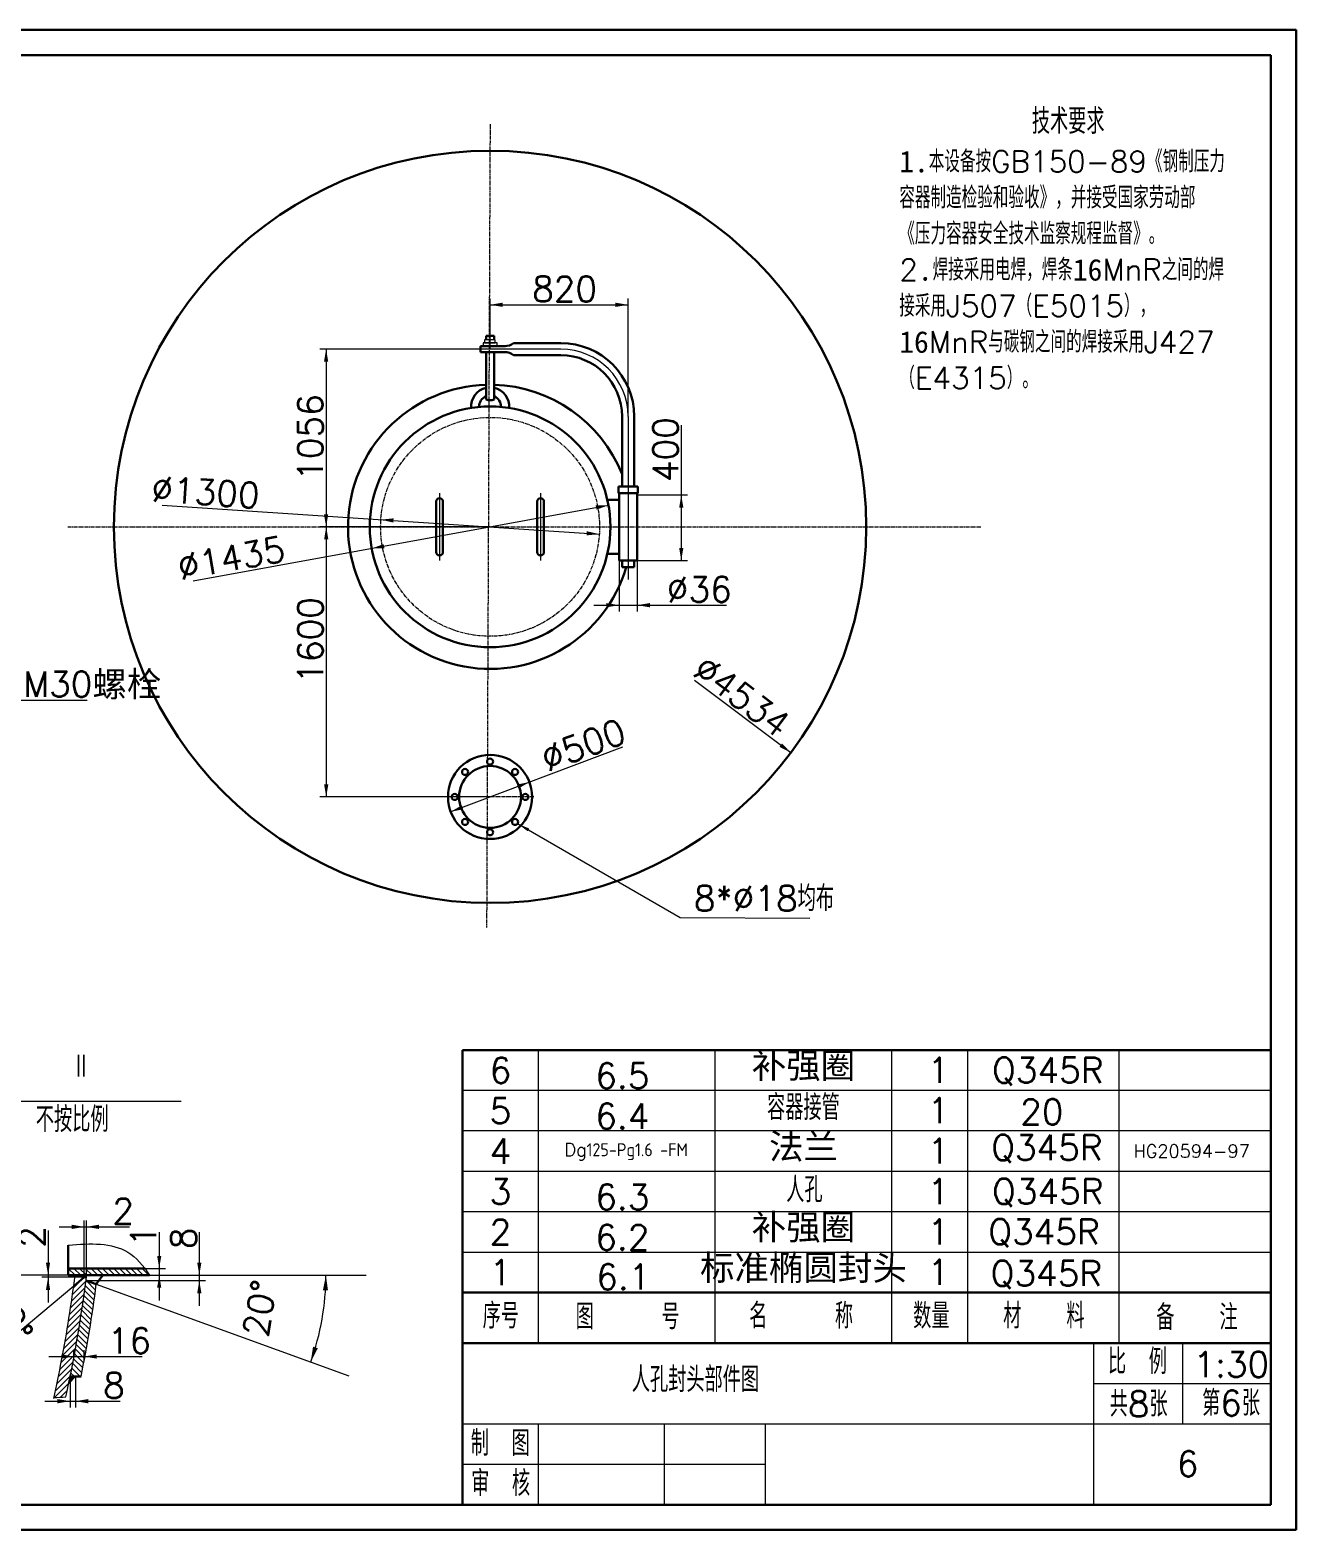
# Model space of a CAD drawing. Header units: millimetres. Extents: x 6 to 426, y 0 to 297.
# Drawn here: x 175.2 to 425.8, y 0 to 297 of the extents above; entities that cross this region are included whole.
import ezdxf

# ---------------------------------------------------------------- set-up
doc = ezdxf.new("R2010")
doc.units = ezdxf.units.MM
doc.linetypes.add('CENTER2', pattern=[1.125, 0.75, -0.125, 0.125, -0.125])
for name, color, linetype, lineweight in [('尺寸线', 3, 'Continuous', 15), ('文字层', 7, 'Continuous', 15), ('粗实线', 7, 'Continuous', 30), ('细实线', 7, 'Continuous', 15), ('细点划线', 1, 'CENTER2', 18)]:
    doc.layers.add(name, color=color, linetype=linetype, lineweight=lineweight)
doc.styles.get("Standard").update_dxf_attribs({"font": 'txt.shx', "bigfont": 'gbcbig.shx'})
doc.dimstyles.new('ISO-25$0', dxfattribs={"dimtxt": 5, "dimasz": 2.5, "dimexe": 1.25, "dimexo": 0, "dimtad": 1, "dimdec": 0, "dimdsep": 46, "dimtxsty": 'Standard', "dimcen": 2.5, "dimdle": 5, "dimadec": 0, "dimazin": 0, "dimtfac": 1, "dimtdec": 0, "dimtmove": 0, "dimatfit": 2, "dimfxl": 0, "dimtolj": 1, "dimarcsym": 0})
doc.dimstyles.new('ISO-25$2', dxfattribs={"dimtxt": 5, "dimasz": 3, "dimexe": 8, "dimexo": 0, "dimgap": 10, "dimtad": 1, "dimdec": 0, "dimtxsty": 'Standard', "dimcen": 2.5, "dimdle": 6, "dimclrd": 256, "dimclre": 256, "dimclrt": 256, "dimadec": 0, "dimazin": 0, "dimtfac": 1, "dimtdec": 0, "dimtmove": 0, "dimatfit": 3, "dimfxl": 0, "dimtolj": 1, "dimarcsym": 0})
doc.dimstyles.new('ISO-25$3', dxfattribs={"dimtxt": 5, "dimasz": 2.5, "dimexe": 1.25, "dimexo": 0, "dimtad": 1, "dimdec": 0, "dimdsep": 46, "dimtxsty": 'Standard', "dimcen": 2.5, "dimdle": 5, "dimadec": 0, "dimazin": 0, "dimtfac": 1, "dimtdec": 0, "dimtmove": 0, "dimatfit": 2, "dimfxl": 0, "dimtolj": 1, "dimarcsym": 0})

# ---------------------------------------------------------------- blocks, each defined once
blk = doc.blocks.new('*X2')
at = {"layer": '尺寸线', "linetype": 'Continuous'}
blk.add_hatch(color=0, dxfattribs=at).paths.add_polyline_path([(325.84, 153.94), (323.59, 155.11), (324.09, 155.78)], flags=0)
at = {"layer": '尺寸线', "color": 0, "linetype": 'Continuous'}
blk.add_line((325.84, 153.94), (306.79, 168.24), dxfattribs=at)
at = {"layer": '尺寸线', "color": 0, "insert": (316.16, 165.11), "char_height": 5, "width": 35, "attachment_point": 5, "rotation": 323.0998}
blk.add_mtext('%%C4534', dxfattribs=at)
blk = doc.blocks.new('*X3')
at = {"layer": '尺寸线', "linetype": 'Continuous'}
for points in [[(304.14, 204.99), (304.56, 202.49), (303.73, 202.49)], [(304.14, 191.99), (304.56, 194.49), (303.73, 194.49)]]:
    blk.add_hatch(color=0, dxfattribs=at).paths.add_polyline_path(points, flags=0)
at = {"layer": '尺寸线', "color": 0, "linetype": 'Continuous'}
for p, q in [((304.14, 218.77), (304.14, 191.99)), ((295.42, 204.99), (305.39, 204.99)), ((295.42, 191.99), (305.39, 191.99))]:
    blk.add_line(p, q, dxfattribs=at)
at = {"layer": '尺寸线', "color": 0, "insert": (301.02, 213.95), "char_height": 5, "width": 19.2857, "attachment_point": 5, "rotation": 90}
blk.add_mtext('400', dxfattribs=at)
blk = doc.blocks.new('*X4')
at = {"layer": '尺寸线', "linetype": 'Continuous'}
for points in [[(244.67, 200.09), (247.19, 200.34), (247.13, 199.51)], [(287.91, 197.22), (285.44, 197.8), (285.38, 196.97)]]:
    blk.add_hatch(color=0, dxfattribs=at).paths.add_polyline_path(points, flags=0)
at = {"layer": '尺寸线', "color": 0, "linetype": 'Continuous'}
blk.add_line((201.38, 202.96), (287.91, 197.22), dxfattribs=at)
at = {"layer": '尺寸线', "color": 0, "insert": (209.96, 205.53), "char_height": 5, "width": 33.5714, "attachment_point": 5, "rotation": 356.2017}
blk.add_mtext('%%C1300', dxfattribs=at)
blk = doc.blocks.new('*X5')
at = {"layer": '尺寸线', "linetype": 'Continuous'}
for points in [[(289.73, 202.93), (287.2, 202.89), (287.35, 202.07)], [(242.84, 194.38), (245.22, 195.24), (245.37, 194.42)]]:
    blk.add_hatch(color=0, dxfattribs=at).paths.add_polyline_path(points, flags=0)
at = {"layer": '尺寸线', "color": 0, "linetype": 'Continuous'}
blk.add_line((207.52, 187.94), (289.73, 202.93), dxfattribs=at)
at = {"layer": '尺寸线', "color": 0, "insert": (215.04, 192.49), "char_height": 5, "width": 32.8571, "attachment_point": 5, "rotation": 10.3324}
blk.add_mtext('%%C1435', dxfattribs=at)
blk = doc.blocks.new('*X6')
at = {"layer": '尺寸线', "linetype": 'Continuous'}
for points in [[(233.85, 198.66), (234.27, 196.16), (233.43, 196.16)], [(233.85, 145.19), (234.27, 147.69), (233.43, 147.69)]]:
    blk.add_hatch(color=0, dxfattribs=at).paths.add_polyline_path(points, flags=0)
at = {"layer": '尺寸线', "color": 0, "linetype": 'Continuous'}
for p, q in [((266.29, 198.66), (232.6, 198.66)), ((233.85, 198.66), (233.85, 145.19)), ((266.29, 145.19), (232.6, 145.19))]:
    blk.add_line(p, q, dxfattribs=at)
at = {"layer": '尺寸线', "color": 0, "insert": (230.72, 176.18), "char_height": 5, "width": 24.2857, "attachment_point": 5, "rotation": 90}
blk.add_mtext('1600', dxfattribs=at)
blk = doc.blocks.new('*X11')
at = {"layer": '细实线'}
for p, q in [((5242.82, 176.19), (5255.22, 164.28)), ((5255.22, 164.28), (5280.7, 164.28))]:
    blk.add_line(p, q, dxfattribs=at)
blk = doc.blocks.new('*X12')
at = {"layer": '尺寸线', "linetype": 'Continuous'}
for points in [[(233.83, 233.86), (234.25, 231.36), (233.41, 231.36)], [(233.83, 198.66), (234.25, 201.16), (233.41, 201.16)]]:
    blk.add_hatch(color=0, dxfattribs=at).paths.add_polyline_path(points, flags=0)
at = {"layer": '尺寸线', "color": 0, "linetype": 'Continuous'}
for p, q in [((266.29, 233.86), (232.58, 233.86)), ((233.83, 233.86), (233.83, 198.66)), ((256.29, 198.66), (232.58, 198.66))]:
    blk.add_line(p, q, dxfattribs=at)
at = {"layer": '尺寸线', "color": 0, "insert": (230.71, 216.34), "char_height": 5, "width": 23.5714, "attachment_point": 5, "rotation": 90}
blk.add_mtext('1056', dxfattribs=at)
blk = doc.blocks.new('*X13')
at = {"layer": '尺寸线', "linetype": 'Continuous'}
for points in [[(183.14, 25.54), (180.64, 25.96), (180.64, 25.12)], [(184.23, 25.54), (186.73, 25.96), (186.73, 25.12)]]:
    blk.add_hatch(color=0, dxfattribs=at).paths.add_polyline_path(points, flags=0)
at = {"layer": '尺寸线', "color": 0, "linetype": 'Continuous'}
for p, q in [((183.14, 30.42), (183.14, 24.29)), ((184.23, 30.42), (184.23, 24.29)), ((178.14, 25.54), (193.06, 25.54))]:
    blk.add_line(p, q, dxfattribs=at)
at = {"layer": '尺寸线', "color": 0, "insert": (191.81, 28.67), "char_height": 5, "width": 10, "attachment_point": 5}
blk.add_mtext('8', dxfattribs=at)
blk = doc.blocks.new('*X14')
at = {"layer": '尺寸线', "linetype": 'Continuous'}
for points in [[(156.91, 50.44), (157.57, 47.47), (156.57, 47.4)], [(163.82, 31.52), (162.41, 34.21), (161.6, 33.63)]]:
    blk.add_hatch(color=256, dxfattribs=at).paths.add_polyline_path(points, flags=0)
for p, q in [((184.13, 50.49), (148.91, 50.43)), ((183.85, 48.32), (157.69, 26.38))]:
    blk.add_line(p, q, dxfattribs=at)
for start, end in [(180.0988, 200.0494), (200.0494, 220)]:
    blk.add_arc((186.44, 50.49), 29.52, start, end, dxfattribs=at)
at = {"layer": '尺寸线', "insert": (171.28, 42.74), "char_height": 5, "width": 16.4286, "attachment_point": 5, "rotation": 297.098}
blk.add_mtext('50%%D', dxfattribs=at)
blk = doc.blocks.new('*X15')
at = {"layer": '尺寸线', "linetype": 'Continuous'}
for points in [[(178.78, 50.49), (179.19, 52.99), (178.36, 52.99)], [(178.78, 50.09), (179.19, 47.59), (178.36, 47.59)]]:
    blk.add_hatch(color=0, dxfattribs=at).paths.add_polyline_path(points, flags=0)
at = {"layer": '尺寸线', "color": 0, "linetype": 'Continuous'}
for p, q in [((178.78, 59.32), (178.78, 45.09)), ((184.13, 50.49), (177.53, 50.49)), ((185.96, 50.09), (177.53, 50.09))]:
    blk.add_line(p, q, dxfattribs=at)
at = {"layer": '尺寸线', "color": 0, "insert": (175.65, 58.07), "char_height": 5, "width": 10, "attachment_point": 5, "rotation": 90}
blk.add_mtext('2', dxfattribs=at)
blk = doc.blocks.new('*X16')
at = {"layer": '尺寸线', "linetype": 'Continuous'}
for points in [[(185.96, 60.06), (183.46, 60.48), (183.46, 59.64)], [(186.36, 60.06), (188.86, 60.48), (188.86, 59.64)]]:
    blk.add_hatch(color=0, dxfattribs=at).paths.add_polyline_path(points, flags=0)
at = {"layer": '尺寸线', "color": 0, "linetype": 'Continuous'}
for p, q in [((180.96, 60.06), (194.9, 60.06)), ((185.96, 50.09), (185.96, 61.31)), ((186.36, 50.09), (186.36, 61.31))]:
    blk.add_line(p, q, dxfattribs=at)
at = {"layer": '尺寸线', "color": 0, "insert": (193.65, 63.19), "char_height": 5, "width": 10, "attachment_point": 5}
blk.add_mtext('2', dxfattribs=at)
blk = doc.blocks.new('*X17')
at = {"layer": '尺寸线', "linetype": 'Continuous'}
for points in [[(208.72, 50.5), (209.14, 53), (208.31, 53)], [(208.72, 49.43), (209.14, 46.93), (208.31, 46.93)]]:
    blk.add_hatch(color=0, dxfattribs=at).paths.add_polyline_path(points, flags=0)
at = {"layer": '尺寸线', "color": 0, "linetype": 'Continuous'}
for p, q in [((208.72, 59.04), (208.72, 44.43)), ((189.63, 50.5), (209.97, 50.5)), ((186.28, 49.43), (209.97, 49.43))]:
    blk.add_line(p, q, dxfattribs=at)
at = {"layer": '尺寸线', "color": 0, "insert": (205.6, 57.79), "char_height": 5, "width": 10, "attachment_point": 5, "rotation": 90}
blk.add_mtext('8', dxfattribs=at)
blk = doc.blocks.new('*X18')
at = {"layer": '尺寸线', "linetype": 'Continuous'}
for points in [[(233.79, 50.49), (233.2, 47.51), (234.2, 47.46)], [(230.78, 33.32), (231.24, 36.32), (232.19, 36.03)]]:
    blk.add_hatch(color=256, dxfattribs=at).paths.add_polyline_path(points, flags=0)
for p, q in [((198.86, 50.49), (241.79, 50.49)), ((188.33, 48.68), (238.3, 30.59))]:
    blk.add_line(p, q, dxfattribs=at)
for start, end in [(350.0494, 0), (340.0988, 350.0494)]:
    blk.add_arc((183.34, 50.49), 50.45, start, end, dxfattribs=at)
at = {"layer": '尺寸线', "insert": (220.72, 43.93), "char_height": 5, "width": 17.1429, "attachment_point": 5, "rotation": 80.0494}
blk.add_mtext('20%%D', dxfattribs=at)
blk = doc.blocks.new('*X25')
at = {"layer": '尺寸线', "linetype": 'Continuous'}
for points in [[(266.29, 242.63), (268.79, 243.05), (268.79, 242.21)], [(293.62, 242.63), (291.12, 243.05), (291.12, 242.21)]]:
    blk.add_hatch(color=0, dxfattribs=at).paths.add_polyline_path(points, flags=0)
at = {"layer": '尺寸线', "color": 0, "linetype": 'Continuous'}
for p, q in [((266.29, 233.86), (266.29, 243.88)), ((293.62, 220.52), (293.62, 243.88)), ((266.29, 242.63), (293.62, 242.63))]:
    blk.add_line(p, q, dxfattribs=at)
at = {"layer": '尺寸线', "color": 0, "insert": (281.04, 245.76), "char_height": 5, "width": 19.2857, "attachment_point": 5}
blk.add_mtext('820', dxfattribs=at)
blk = doc.blocks.new('*X35')
at = {"layer": '细实线', "linetype": 'Continuous'}
blk.add_hatch(color=0, dxfattribs=at).paths.add_polyline_path([(271.73, 139.9), (274.05, 138.92), (273.74, 138.38)], flags=0)
at = {"layer": '细实线', "color": 0, "linetype": 'Continuous'}
for p, q in [((271.73, 139.9), (303.92, 121.33)), ((303.92, 121.33), (329.57, 121.21))]:
    blk.add_line(p, q, dxfattribs=at)
at = {"layer": '细实线', "color": 0}
blk.add_line((329.57, 121.21), (329.57, 121.21), dxfattribs=at)
blk = doc.blocks.new('*X36')
at = {"layer": '尺寸线', "linetype": 'Continuous'}
for points in [[(291.82, 183.15), (289.32, 183.57), (289.32, 182.73)], [(295.42, 183.15), (297.92, 183.57), (297.92, 182.73)]]:
    blk.add_hatch(color=0, dxfattribs=at).paths.add_polyline_path(points, flags=0)
at = {"layer": '尺寸线', "color": 0, "linetype": 'Continuous'}
for p, q in [((291.82, 191.99), (291.82, 181.9)), ((295.42, 192.32), (295.42, 181.9)), ((286.82, 183.15), (313.07, 183.15))]:
    blk.add_line(p, q, dxfattribs=at)
at = {"layer": '尺寸线', "color": 0, "insert": (307.71, 186.28), "char_height": 5, "width": 21.4286, "attachment_point": 5}
blk.add_mtext('%%C36', dxfattribs=at)
blk = doc.blocks.new('*X37')
at = {"layer": '尺寸线', "linetype": 'Continuous'}
for points in [[(200.79, 51.82), (201.2, 54.32), (200.37, 54.32)], [(200.79, 50.5), (201.2, 48), (200.37, 48)]]:
    blk.add_hatch(color=0, dxfattribs=at).paths.add_polyline_path(points, flags=0)
at = {"layer": '尺寸线', "color": 0, "linetype": 'Continuous'}
for p, q in [((200.79, 59), (200.79, 45.5)), ((197.9, 51.82), (202.04, 51.82)), ((198.1, 50.5), (202.04, 50.5))]:
    blk.add_line(p, q, dxfattribs=at)
at = {"layer": '尺寸线', "color": 0, "insert": (197.66, 58.28), "char_height": 5, "width": 10, "attachment_point": 5, "rotation": 90}
blk.add_mtext('1', dxfattribs=at)
blk = doc.blocks.new('*X38')
at = {"layer": '尺寸线', "linetype": 'Continuous'}
for points in [[(183.9, 34.38), (181.4, 34.8), (181.4, 33.97)], [(185.92, 34.38), (188.42, 34.8), (188.42, 33.97)]]:
    blk.add_hatch(color=0, dxfattribs=at).paths.add_polyline_path(points, flags=0)
at = {"layer": '尺寸线', "color": 0, "linetype": 'Continuous'}
for p, q in [((178.9, 34.38), (197.38, 34.38)), ((183.9, 34.22), (183.9, 35.63)), ((185.92, 33.53), (185.92, 35.63))]:
    blk.add_line(p, q, dxfattribs=at)
at = {"layer": '尺寸线', "color": 0, "insert": (194.88, 37.51), "char_height": 5, "width": 10, "attachment_point": 5}
blk.add_mtext('16', dxfattribs=at)
blk = doc.blocks.new('*X41')
at = {"layer": '尺寸线', "linetype": 'Continuous'}
for points in [[(274.09, 148.12), (271.89, 146.85), (271.6, 147.63)], [(258.49, 142.25), (260.97, 142.74), (260.68, 143.52)]]:
    blk.add_hatch(color=0, dxfattribs=at).paths.add_polyline_path(points, flags=0)
at = {"layer": '尺寸线', "color": 0, "linetype": 'Continuous'}
blk.add_line((292.52, 155.07), (258.49, 142.25), dxfattribs=at)
at = {"layer": '尺寸线', "color": 0, "insert": (284.74, 155.47), "char_height": 5, "width": 28.5714, "attachment_point": 5, "rotation": 20.6279}
blk.add_mtext('%%C500', dxfattribs=at)

msp = doc.modelspace()

# ---------------------------------------------------------------- hatches: boundary and pattern name
at = {"layer": '细实线'}
h = msp.add_hatch(dxfattribs=at)
h.set_pattern_fill('ANSI31', color=256, scale=0.25, angle=270, style=0)
edge = h.paths.add_edge_path(flags=0)
edge.add_spline(control_points=[(198.86, 50.49), (198.56, 50.95), (198.25, 51.4), (197.93, 51.82)], knot_values=[0, 0, 0, 0, 1.625362, 1.625362, 1.625362, 1.625362], weights=[1, 1, 1, 1], degree=3, periodic=0)
edge.add_line((197.93, 51.82), (185.65, 51.82))
edge.add_line((185.65, 51.82), (184.29, 51.82))
edge.add_line((184.29, 51.82), (182.95, 51.82))
edge.add_line((182.95, 51.82), (182.78, 51.82))
edge.add_line((182.78, 51.82), (182.78, 50.49))
edge.add_line((182.78, 50.49), (184.13, 50.49))
edge.add_line((184.13, 50.49), (189.63, 50.5))
edge.add_line((189.63, 50.5), (189.63, 50.49))
edge.add_line((189.63, 50.49), (198.86, 50.49))
h = msp.add_hatch(dxfattribs=at)
h.set_pattern_fill('ANSI31', color=256, scale=0.25, style=0)
edge = h.paths.add_edge_path(flags=0)
edge.add_spline(control_points=[(183.14, 30.42), (184.4, 36.61), (185.45, 42.96), (186.28, 49.43)], knot_values=[0, 0, 0, 0, 19.264848, 19.264848, 19.264848, 19.264848], weights=[1, 1, 1, 1], degree=3, periodic=0)
edge.add_spline(control_points=[(186.28, 49.43), (186.31, 49.65), (186.33, 49.87), (186.36, 50.09)], knot_values=[0, 0, 0, 0, 0.672175, 0.672175, 0.672175, 0.672175], weights=[1, 1, 1, 1], degree=3, periodic=0)
edge.add_line((186.36, 50.09), (185.96, 50.09))
edge.add_line((185.96, 50.09), (183.85, 48.32))
edge.add_spline(control_points=[(183.85, 48.32), (183.18, 43.33), (182.38, 38.4), (180.98, 31.11), (180.47, 28.67), (179.93, 26.26)], knot_values=[0, 0, 0, 0, 14.830507, 14.830507, 22.413387, 22.413387, 22.413387, 22.413387], weights=[1, 1, 1, 1, 1, 1], degree=3, periodic=0)
edge.add_spline(control_points=[(179.93, 26.26), (180.72, 26.31), (181.5, 26.35), (182.29, 26.4)], knot_values=[0, 0, 0, 0, 2.357673, 2.357673, 2.357673, 2.357673], weights=[1, 1, 1, 1], degree=3, periodic=0)
edge.add_spline(control_points=[(182.29, 26.4), (182.37, 26.77), (182.45, 27.14), (182.64, 28.02), (182.75, 28.54), (182.86, 29.05)], knot_values=[0, 0, 0, 0, 1.133959, 1.133959, 2.714276, 2.714276, 2.714276, 2.714276], weights=[1, 1, 1, 1, 1, 1], degree=3, periodic=0)
edge.add_spline(control_points=[(182.86, 29.05), (182.95, 29.51), (183.05, 29.97), (183.14, 30.42)], knot_values=[0, 0, 0, 0, 1.399909, 1.399909, 1.399909, 1.399909], weights=[1, 1, 1, 1], degree=3, periodic=0)
h = msp.add_hatch(dxfattribs=at)
h.set_pattern_fill('ANSI31', color=256, scale=0.25, angle=270, style=0)
edge = h.paths.add_edge_path(flags=0)
edge.add_spline(control_points=[(185.32, 30.42), (186.52, 36.38), (187.53, 42.48), (188.33, 48.68)], knot_values=[0, 0, 0, 0, 18.51052, 18.51052, 18.51052, 18.51052], weights=[1, 1, 1, 1], degree=3, periodic=0)
edge.add_line((188.33, 48.68), (186.28, 49.43))
edge.add_spline(control_points=[(186.28, 49.43), (185.45, 42.96), (184.4, 36.61), (183.14, 30.42)], knot_values=[0, 0, 0, 0, 19.264848, 19.264848, 19.264848, 19.264848], weights=[1, 1, 1, 1], degree=3, periodic=0)
edge.add_line((183.14, 30.42), (185.32, 30.42))
h = msp.add_hatch(color=256, dxfattribs=at)
edge = h.paths.add_edge_path(flags=0)
edge.add_line((184.23, 30.42), (183.14, 30.42))
edge.add_spline(control_points=[(183.14, 30.42), (183.05, 29.97), (182.95, 29.51), (182.86, 29.05)], knot_values=[0, 0, 0, 0, 1.399909, 1.399909, 1.399909, 1.399909], weights=[1, 1, 1, 1], degree=3, periodic=0)
edge.add_line((182.86, 29.05), (184.23, 30.42))

# ---------------------------------------------------------------- linework, layer by layer
at = {"layer": '文字层'}
msp.add_line((168.43, 84.95), (205.12, 84.95), dxfattribs=at)
at = {"layer": '粗实线'}
for p, q in [((425.85, 297.04), (5.85, 297.04)), ((425.85, 0.04), (425.85, 297.04)), ((420.85, 292.04), (30.85, 292.04)), ((420.85, 5.04), (420.85, 292.04)), ((265.49, 236.48), (267.09, 236.48)), ((265.49, 236.48), (265.49, 235.69)), ((265.49, 235.12), (265.49, 235.11)), ((267.09, 236.48), (267.09, 235.69)), ((267.09, 235.12), (267.09, 235.11)), ((280.29, 235.06), (270.96, 235.06)), ((269.33, 233.26), (264.39, 233.26)), ((264.4, 234.46), (264.4, 233.26)), ((269.33, 234.46), (264.4, 234.46)), ((265.49, 233.26), (265.49, 223.86)), ((267.09, 233.26), (267.09, 223.86)), ((280.29, 232.66), (270.96, 232.66)), ((292.42, 220.52), (292.42, 206.66)), ((294.82, 220.52), (294.82, 206.66)), ((291.69, 206.66), (291.69, 205.32)), ((295.55, 206.66), (291.69, 206.66)), ((295.55, 205.32), (291.69, 205.32)), ((291.82, 204.66), (291.82, 205.32)), ((295.42, 204.66), (295.42, 205.32)), ((295.55, 206.66), (295.55, 205.32)), ((255.62, 203.66), (255.62, 193.66)), ((256.29, 204.32), (256.29, 204.32)), ((256.95, 203.66), (256.95, 193.66)), ((275.62, 203.66), (275.62, 193.66)), ((276.29, 204.32), (276.29, 204.32)), ((276.95, 203.66), (276.95, 193.66)), ((291.82, 203.99), (289.52, 203.99)), ((291.82, 203.99), (289.52, 203.99)), ((291.82, 204.66), (291.82, 192.66)), ((295.42, 204.66), (295.42, 192.66)), ((289.52, 193.32), (291.82, 193.32)), ((256.29, 192.99), (256.29, 192.99)), ((276.29, 192.99), (276.29, 192.99)), ((291.82, 192.66), (291.82, 191.99)), ((291.82, 191.99), (295.42, 191.99)), ((292.42, 191.99), (292.42, 190.66)), ((294.82, 190.66), (292.42, 190.66)), ((294.82, 191.99), (294.82, 190.66)), ((295.42, 192.66), (295.42, 191.99)), ((182.78, 56.44), (182.78, 50.49)), ((182.95, 51.82), (182.78, 51.82)), ((184.13, 50.49), (182.78, 50.49)), ((184.29, 51.82), (182.95, 51.82)), ((184.13, 50.49), (186.41, 50.49)), ((185.65, 51.82), (184.29, 51.82)), ((197.93, 51.82), (185.65, 51.82)), ((198.86, 50.49), (186.41, 50.49)), ((188.33, 48.68), (189.63, 50.5)), ((185.96, 50.09), (183.85, 48.32)), ((185.96, 50.09), (186.36, 50.09)), ((188.33, 48.68), (186.28, 49.43)), ((183.14, 30.42), (185.32, 30.42)), ((420.85, 5.04), (30.85, 5.04)), ((5.85, 0.04), (425.85, 0.04))]:
    msp.add_line(p, q, dxfattribs=at)
at = {"layer": '粗实线', "color": 0}
for p, q in [((260.85, 95.04), (260.85, 5.04)), ((420.85, 95.04), (260.85, 95.04)), ((260.85, 47.04), (420.85, 47.04)), ((260.85, 37.04), (420.85, 37.04))]:
    msp.add_line(p, q, dxfattribs=at)
at = {"layer": '粗实线'}
for centre, radius in [((266.29, 198.66), 74.47), ((266.29, 198.66), 23.83), ((266.29, 145.19), 8.33), ((266.29, 152.19), 0.6), ((266.29, 145.19), 6.13), ((261.34, 150.14), 0.6), ((271.24, 150.14), 0.6), ((259.29, 145.19), 0.6), ((273.29, 145.19), 0.6), ((261.34, 140.24), 0.6), ((271.24, 140.24), 0.6), ((266.29, 138.19), 0.6)]:
    msp.add_circle(centre, radius, dxfattribs=at)
for centre, radius, start, end in [((269.24, 237.21), 2.75, 268.2113, 308.6077), ((280.29, 220.52), 14.53, 0, 90), ((269.24, 230.51), 2.75, 51.3923, 91.7887), ((280.29, 220.52), 12.13, 0, 90), ((266.29, 198.66), 28.13, 91.6295, 343.4794), ((266.29, 222.49), 3.77, 102.2624, 184.5323), ((266.29, 198.66), 28.13, 21.7345, 88.3705), ((266.29, 222.49), 3.77, 355.4677, 77.7376), ((266.29, 222.49), 2.17, 111.6682, 182.6053), ((266.28, 226.2), 2.47, 251.2529, 289.0581), ((266.29, 222.49), 2.17, 357.3947, 68.3318), ((256.29, 203.66), 0.667, 90, 180), ((256.29, 203.66), 0.667, 0, 90), ((276.29, 203.66), 0.667, 90, 180), ((276.29, 203.66), 0.667, 0, 90), ((256.29, 193.66), 0.667, 180, 270), ((256.29, 193.66), 0.667, 270, 0), ((276.29, 193.66), 0.667, 180, 270), ((276.29, 193.66), 0.667, 270, 0)]:
    msp.add_arc(centre, radius, start, end, dxfattribs=at)
at = {"layer": '细实线', "color": 0}
for p, q in [((275.85, 37.04), (275.85, 95.04)), ((310.85, 37.04), (310.85, 95.04)), ((345.85, 37.04), (345.85, 95.04)), ((360.85, 37.04), (360.85, 95.04)), ((390.85, 37.04), (390.85, 95.04)), ((420.85, 87.04), (260.85, 87.04)), ((420.85, 79.04), (260.85, 79.04)), ((420.85, 71.04), (260.85, 71.04)), ((420.85, 63.04), (260.85, 63.04)), ((260.85, 55.04), (420.85, 55.04)), ((385.85, 5.04), (385.85, 37.04)), ((403.35, 37.04), (403.35, 21.04)), ((385.85, 29.04), (420.85, 29.04)), ((260.85, 21.04), (420.85, 21.04)), ((275.85, 5.04), (275.85, 21.04)), ((300.85, 5.04), (300.85, 21.04)), ((320.85, 5.04), (320.85, 21.04)), ((260.85, 13.04), (320.85, 13.04))]:
    msp.add_line(p, q, dxfattribs=at)
at = {"layer": '细实线'}
msp.add_line((184.23, 30.42), (182.86, 29.05), dxfattribs=at)
for points in [[(264.92, 234.46), (267.67, 234.46), (267.67, 235.12), (264.92, 235.12)], [(265.18, 235.11), (267.32, 235.11), (267.32, 235.69), (265.18, 235.69)]]:
    msp.add_lwpolyline(points, close=True, dxfattribs=at)
for points, knots in [([(182.78, 56.44), (187.18, 56.83), (193.74, 57.04), (197.63, 52.38), (198.86, 50.49)], [0, 0, 0, 0, 676.252207, 1043.036578, 1043.036578, 1043.036578, 1043.036578]), ([(179.9, 26.09), (180.45, 28.56), (180.97, 31.05), (182.52, 39.1), (183.41, 44.75), (184.13, 50.49)], [0, 0, 0, 0, 322.907716, 322.907716, 1029.327331, 1029.327331, 1029.327331, 1029.327331]), ([(182.29, 26.4), (182.37, 26.77), (182.45, 27.14), (184.11, 34.82), (185.39, 42.38), (186.36, 50.09)], [0, 0, 0, 0, 50.889724, 50.889724, 1058.422385, 1058.422385, 1058.422385, 1058.422385])]:
    msp.add_open_spline(points, degree=3, knots=knots, dxfattribs=at)
for points in [[(185.32, 30.42), (186.52, 36.38), (187.53, 42.48), (188.33, 48.68)], [(179.93, 26.26), (180.72, 26.31), (181.5, 26.35), (182.29, 26.4)]]:
    msp.add_open_spline(points, degree=3, dxfattribs=at)
at = {"layer": '细点划线'}
for p, q in [((266.29, 278.38), (265.6, 119.35)), ((363.42, 198.59), (182.68, 198.59)), ((274.95, 145.19), (257.62, 145.19))]:
    msp.add_line(p, q, dxfattribs=at)
at = {"layer": '细点划线', "linetype": 'Continuous', "lineweight": 0}
for p, q in [((280.29, 233.86), (264.4, 233.86)), ((293.62, 220.52), (293.62, 188.22)), ((256.29, 205.32), (256.29, 191.99)), ((276.29, 205.32), (276.29, 191.99))]:
    msp.add_line(p, q, dxfattribs=at)
at = {"layer": '细点划线'}
msp.add_circle((266.29, 198.66), 21.67, dxfattribs=at)
at = {"layer": '细点划线', "linetype": 'Continuous', "lineweight": 0}
msp.add_arc((280.29, 220.52), 13.33, 0, 90, dxfattribs=at)

# ---------------------------------------------------------------- block references
at = {"layer": '细实线'}
for name, p in [('*X11', (-5094.15, 0.04)), ('*X35', (0, 0))]:
    msp.add_blockref(name, p, dxfattribs=at)

# ---------------------------------------------------------------- texts
at = {"layer": '尺寸线', "color": 0, "char_height": 5, "attachment_point": 1}
for s, insert, width in [('序号', (264.82, 44.93), 10.4365), ('图   号', (283.23, 44.78), 29.1354), ('名   称', (317.59, 44.93), 28.1211), ('数量', (350.05, 44.93), 10.8715), ('材  料', (367.88, 44.93), 25.6566), ('备  注', (398.18, 44.64), 23.7721), ('比 例', (388.63, 35.9), 17.5), ('1:30', (405.55, 35.33), 9.2857), ('共8张', (388.95, 27.5), 15.3789), ('第6张', (407.25, 27.66), 15.7245), ('6', (402.26, 15.63), 26.3444), ('审 核', (262.56, 11.78), 13.4381)]:
    msp.add_mtext(s, dxfattribs=dict(at, insert=insert, width=width))
at = {"layer": '文字层'}
for s, insert, char_height, width, attachment_point in [('{\\fsimsun|b0|i0|c84|p7;\\H0.8571x;         \\Ftxt,gbcbig;\\H1.167x;技术要求\\P\\fsimsun|b0|i0|c84|p7;\\H0.8571x;1.\\Ftxt,gbcbig;本设备按GB150-89《钢制压力容器制造检验和验收》，并接受国家劳动部\\fsimsun|b0|i0|c84|p7;   \\Ftxt,gbcbig;《压力容器安全技术监察规程监督》。\\P2\\fsimsun|b0|i0|c84|p7;.\\Ftxt,gbcbig;焊接采用电焊，焊条\\fsimsun|b0|i0|c84|p7;16\\Ftxt,gbcbig;MnR之间的焊接采用J507（E5015），\\fsimsun|b0|i0|c84|p7;16\\Ftxt,gbcbig;MnR与碳钢之间的焊接采用J427（E4315）。}', (347.31, 281.48), 5, 66.1602, 1), ('20*M30{\\fsimsun|b0|i0|c84|p0;螺栓}', (161.84, 170.02), 5, 53.5163, 1), ('8*%%C18均布', (306.62, 127.6), 5, 63.2556, 1), ('{\\fsimsun|b0|i0|c84|p0;补强圈}', (328.33, 91.71), 5, 40, 5), ('Ⅱ', (183.51, 94.3), 5, 11.4431, 1), ('6', (268.35, 91.04), 5, 15, 5), ('6.5', (292.48, 89.96), 5, 60, 5), ('1', (352.94, 93.58), 5, 12, 1), ('Q345R', (365.67, 93.59), 5, 20, 1), ('容器接管', (328.33, 83.71), 5, 40, 5), ('不按比例', (176.36, 83.84), 5, 56.5964, 1), ('5', (268.35, 83.04), 5, 15, 5), ('6.4', (292.48, 81.96), 5, 60, 5), ('1', (352.94, 85.58), 5, 12, 1), ('20', (371.23, 85.33), 5, 20, 1), ('4', (268.35, 75.04), 5, 15, 5), ('{\\fsimsun|b0|i0|c84|p0;法兰}', (328.33, 75.71), 5, 40, 5), ('1', (352.94, 77.58), 5, 12, 1), ('Q345R', (365.49, 78.25), 5, 20, 1), ('{\\H0.8571x;Dg\\Fisocp,gbcbig;125-Pg1.6 -FM}', (293.22, 74.9), 3, 35, 5), ('{\\H0.8571x;HG20594-97}', (393.67, 76.34), 3, 22, 1), ('3', (268.35, 67.04), 5, 15, 5), ('6.3', (292.48, 65.96), 5, 60, 5), ('人孔', (328.52, 67.42), 5, 41, 5), ('1', (352.94, 69.58), 5, 12, 1), ('Q345R', (365.67, 69.59), 5, 20, 1), ('{\\fsimsun|b0|i0|c84|p0;补强圈}', (328.33, 59.71), 5, 40, 5), ('2', (268.35, 59.04), 5, 15, 5), ('6.2', (292.48, 57.96), 5, 60, 5), ('1', (352.94, 61.58), 5, 12, 1), ('Q345R', (364.91, 61.6), 5, 20, 1), ('1', (268.35, 51.04), 5, 15, 5), ('{\\fsimsun|b0|i0|c84|p0;标准椭圆封头}', (328.33, 51.71), 5, 40, 5), ('1', (352.94, 53.58), 5, 12, 1), ('6.1', (292.67, 50.14), 5, 60, 5), ('Q345R', (365.38, 53.35), 5, 20, 1)]:
    msp.add_mtext(s, dxfattribs=dict(at, insert=insert, char_height=char_height, width=width, attachment_point=attachment_point))
at = {"layer": '文字层', "color": 0, "insert": (262.48, 19.72), "char_height": 5, "width": 15, "attachment_point": 1}
msp.add_mtext('制 图', dxfattribs=at)
at = {"layer": '细实线', "color": 0, "insert": (294.35, 32.34), "char_height": 5, "width": 103.6409, "attachment_point": 1}
msp.add_mtext('{\\C256;人孔封头部件图}', dxfattribs=at)

# ---------------------------------------------------------------- dimensions: what is measured, and where the dimension line sits
at = {"layer": '尺寸线'}
for base, p1, p2, angle, text, picture, middle in [((293.62, 242.63), (266.29, 233.86), (293.62, 220.52), 0, '820', '*X25', (281.04, 242.63)), ((233.83, 198.66), (266.29, 233.86), (256.29, 198.66), 270, '1056', '*X12', (233.83, 216.34)), ((304.14, 191.99), (295.42, 204.99), (295.42, 191.99), 270, '400', '*X3', (304.14, 213.95)), ((233.85, 145.19), (266.29, 198.66), (266.29, 145.19), 270, '1600', '*X6', (233.85, 176.18)), ((186.36, 60.06), (185.96, 50.09), (186.36, 50.09), 0, '2', '*X16', (193.65, 60.06)), ((178.78, 50.09), (184.13, 50.49), (185.96, 50.09), 270, '2', '*X15', (178.78, 58.07)), ((208.72, 49.43), (189.63, 50.5), (186.28, 49.43), 270, '8', '*X17', (208.72, 57.79)), ((184.23, 25.54), (183.14, 30.42), (184.23, 30.42), 0, '8', '*X13', (191.81, 25.54))]:
    dim = msp.add_linear_dim(base=base, p1=p1, p2=p2, angle=angle, text=text, dimstyle='ISO-25$0', override={"dimsah": 1}, dxfattribs=at)
    dim.commit()
    dim.dimension.update_dxf_attribs({"geometry": picture, "text_midpoint": middle, "dimtype": 160})
for p1, p2, text, picture, middle in [((206.74, 243.37), (325.84, 153.94), '%%C4534', '*X2', (314.29, 162.61)), ((287.91, 197.22), (244.67, 200.09), '%%C1300', '*X4', (209.75, 202.41)), ((289.73, 202.93), (242.84, 194.38), '%%C1435', '*X5', (215.6, 189.41)), ((258.49, 142.25), (274.09, 148.12), '%%C500', '*X41', (285.84, 152.55))]:
    dim = msp.add_diameter_dim_2p(p1=p1, p2=p2, text=text, dimstyle='ISO-25$3', override={"dimpost": '%%C<>', "dimsah": 1}, dxfattribs=at)
    dim.commit()
    dim.dimension.update_dxf_attribs({"geometry": picture, "text_midpoint": middle, "dimtype": 163})
for base, p1, p2, text, picture, middle in [((295.42, 183.15), (291.82, 191.99), (295.42, 192.32), '%%C36', '*X36', (307.71, 183.15)), ((185.92, 34.38), (183.9, 34.22), (185.92, 33.53), '16', '*X38', (194.88, 34.38))]:
    dim = msp.add_linear_dim(base=base, p1=p1, p2=p2, text=text, dimstyle='ISO-25$0', override={"dimsah": 1}, dxfattribs=at)
    dim.commit()
    dim.dimension.update_dxf_attribs({"geometry": picture, "text_midpoint": middle, "dimtype": 160})
dim = msp.add_linear_dim(base=(200.79, 50.5), p1=(197.9, 51.82), p2=(198.1, 50.5), angle=270, dimstyle='ISO-25$0', override={"dimsah": 1, "dimtzin": 8}, dxfattribs=at)
dim.commit()
dim.dimension.update_dxf_attribs({"geometry": '*X37', "text_midpoint": (200.79, 58.28), "dimtype": 160})
dim = msp.add_angular_dim_2l(base=(160.16, 37.05), line1=((189.63, 50.5), (184.13, 50.49)), line2=((185.96, 50.09), (183.85, 48.32)), text='50%%D', dimstyle='ISO-25$2', override={"dimtad": 1, "dimtih": 0, "dimtoh": 0, "dimsah": 1}, dxfattribs=at)
dim.commit()
dim.dimension.update_dxf_attribs({"geometry": '*X14', "text_midpoint": (171.28, 42.74), "dimtype": 162})
dim = msp.add_angular_dim_2l(base=(233.03, 41.77), line1=((198.86, 50.49), (186.41, 50.49)), line2=((188.33, 48.68), (186.28, 49.43)), dimstyle='ISO-25$2', override={"dimtad": 1, "dimtih": 0, "dimtoh": 0, "dimsah": 1, "dimtzin": 8}, dxfattribs=at)
dim.commit()
dim.dimension.update_dxf_attribs({"geometry": '*X18', "text_midpoint": (220.72, 43.93), "dimtype": 162})

doc.saveas('drawing.dxf')
